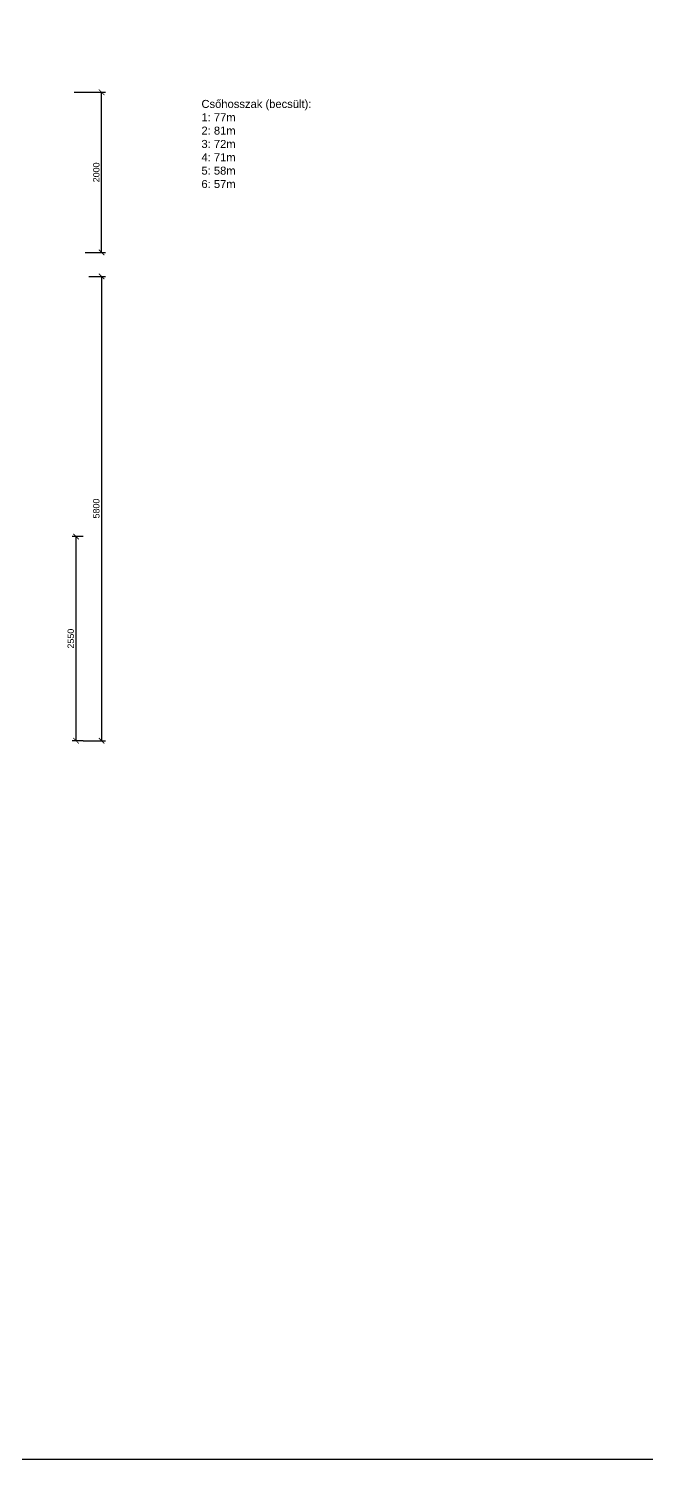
# Model space of a CAD drawing. Header units: metres. Extents: x -98677 to 89321, y -16450 to 242692.
# Drawn here: x -10956 to -3236, y 105471 to 123345 of the extents above; entities that cross this region are included whole.
import ezdxf

# ---------------------------------------------------------------- set-up
doc = ezdxf.new("R2010")
doc.units = ezdxf.units.M
doc.header["$LTSCALE"] = 0.001
doc.layers.add('Méret', color=7, linetype='Continuous')
doc.styles.add('dada', font='arial.ttf', dxfattribs={"height": 80})
doc.dimstyles.new('kicsi folyamatos', dxfattribs={"dimscale": 100, "dimtxt": 1, "dimasz": 0.7, "dimexe": 0.5, "dimexo": 0, "dimgap": 0.25, "dimtad": 1, "dimtxsty": 'dada', "dimblk1": 'ARCHTICK', "dimblk2": 'ARCHTICK', "dimsah": 1, "dimcen": 2.5, "dimadec": 0, "dimazin": 0, "dimtfac": 1, "dimtmove": 0, "dimatfit": 3, "dimldrblk": 'ARCHTICK', "dimfxl": 1, "dimarcsym": 0})

# ---------------------------------------------------------------- blocks, each defined once
blk = doc.blocks.new('_ArchTick')
at = {"color": 0, "linetype": 'ByBlock', "const_width": 0.15}
blk.add_lwpolyline([(-0.5, -0.5), (0.5, 0.5)], dxfattribs=at)
blk = doc.blocks.new('*D154')
at = {"layer": 'Defpoints', "color": 0, "ltscale": 10000}
for p in [(-10203, 120249), (-10273, 114449), (-10044, 114449)]:
    blk.add_point(p, dxfattribs=at)
at = {"layer": 'Méret', "color": 0, "lineweight": -2, "ltscale": 10000}
for p, q in [((-10203, 120249), (-9994, 120249)), ((-10044, 120249), (-10044, 114449)), ((-10273, 114449), (-9994, 114449))]:
    blk.add_line(p, q, dxfattribs=at)
at = {"layer": 'Méret', "color": 0, "lineweight": -2, "ltscale": 10000, "xscale": 70, "yscale": 70, "zscale": 70}
for p, rotation in [((-10044, 120249), 90), ((-10044, 114449), 270)]:
    blk.add_blockref('_ArchTick', p, dxfattribs=dict(at, rotation=rotation))
at = {"layer": 'Méret', "color": 0, "ltscale": 10000, "insert": (-10110, 117349), "char_height": 80, "attachment_point": 5, "rotation": 90, "style": 'dada'}
blk.add_mtext('5800', dxfattribs=at)
blk = doc.blocks.new('*D157')
at = {"layer": 'Defpoints', "color": 0, "ltscale": 10000}
for p in [(-10387, 122549), (-10044, 122549), (-10250, 120549)]:
    blk.add_point(p, dxfattribs=at)
at = {"layer": 'Méret', "color": 0, "lineweight": -2, "ltscale": 10000}
for p, q in [((-10387, 122549), (-9994, 122549)), ((-10044, 120549), (-10044, 122549)), ((-10250, 120549), (-9994, 120549))]:
    blk.add_line(p, q, dxfattribs=at)
at = {"layer": 'Méret', "color": 0, "lineweight": -2, "ltscale": 10000, "xscale": 70, "yscale": 70, "zscale": 70}
for p, rotation in [((-10044, 122549), 90), ((-10044, 120549), 270)]:
    blk.add_blockref('_ArchTick', p, dxfattribs=dict(at, rotation=rotation))
at = {"layer": 'Méret', "color": 0, "ltscale": 10000, "insert": (-10110, 121549), "char_height": 80, "attachment_point": 5, "rotation": 90, "style": 'dada'}
blk.add_mtext('2000', dxfattribs=at)
blk = doc.blocks.new('*D168')
at = {"layer": 'Defpoints', "color": 0, "ltscale": 10000}
for p in [(-10363, 116999), (-10273, 116999), (-10273, 114449)]:
    blk.add_point(p, dxfattribs=at)
at = {"layer": 'Méret', "color": 0, "lineweight": -2, "ltscale": 10000}
for p, q in [((-10273, 116999), (-10413, 116999)), ((-10363, 114449), (-10363, 116999)), ((-10273, 114449), (-10413, 114449))]:
    blk.add_line(p, q, dxfattribs=at)
at = {"layer": 'Méret', "color": 0, "lineweight": -2, "ltscale": 10000, "xscale": 70, "yscale": 70, "zscale": 70}
for p, rotation in [((-10363, 116999), 90), ((-10363, 114449), 270)]:
    blk.add_blockref('_ArchTick', p, dxfattribs=dict(at, rotation=rotation))
at = {"layer": 'Méret', "color": 0, "ltscale": 10000, "insert": (-10429, 115724), "char_height": 80, "attachment_point": 5, "rotation": 90, "style": 'dada'}
blk.add_mtext('2550', dxfattribs=at)

msp = doc.modelspace()

# ---------------------------------------------------------------- linework, layer by layer
at = {"ltscale": 10000}
msp.add_lwpolyline([(-49749.309, 133293.394), (15050.315, 133293.394), (15050.315, 105471.333), (-49749.309, 105471.333)], close=True, dxfattribs=at)

# ---------------------------------------------------------------- texts
at = {"layer": 'Méret', "ltscale": 10000, "insert": (-8796.131, 122454.088), "char_height": 100, "width": 10300.51681, "attachment_point": 1, "style": 'dada'}
msp.add_mtext('Csőhosszak (becsült):\\P1: 77m\\P2: 81m\\P3: 72m\\P4: 71m\\P5: 58m\\P6: 57m', dxfattribs=at)

# ---------------------------------------------------------------- dimensions: what is measured, and where the dimension line sits
at = {"layer": 'Méret', "ltscale": 10000}
for base, p1, p2, picture, middle in [((-10044.355, 122549.393), (-10249.772, 120549.393), (-10386.93, 122549.393), '*D157', (-10110.201, 121549.393)), ((-10044.355, 114449.393), (-10202.658, 120249.393), (-10273.176, 114449.393), '*D154', (-10110.201, 117349.393)), ((-10362.842, 116999.393), (-10273.176, 114449.393), (-10273.176, 116999.393), '*D168', (-10428.688, 115724.393))]:
    dim = msp.add_linear_dim(base=base, p1=p1, p2=p2, angle=90, dimstyle='kicsi folyamatos', dxfattribs=at)
    dim.commit()
    dim.dimension.update_dxf_attribs({"geometry": picture, "text_midpoint": middle})

doc.saveas('drawing.dxf')
